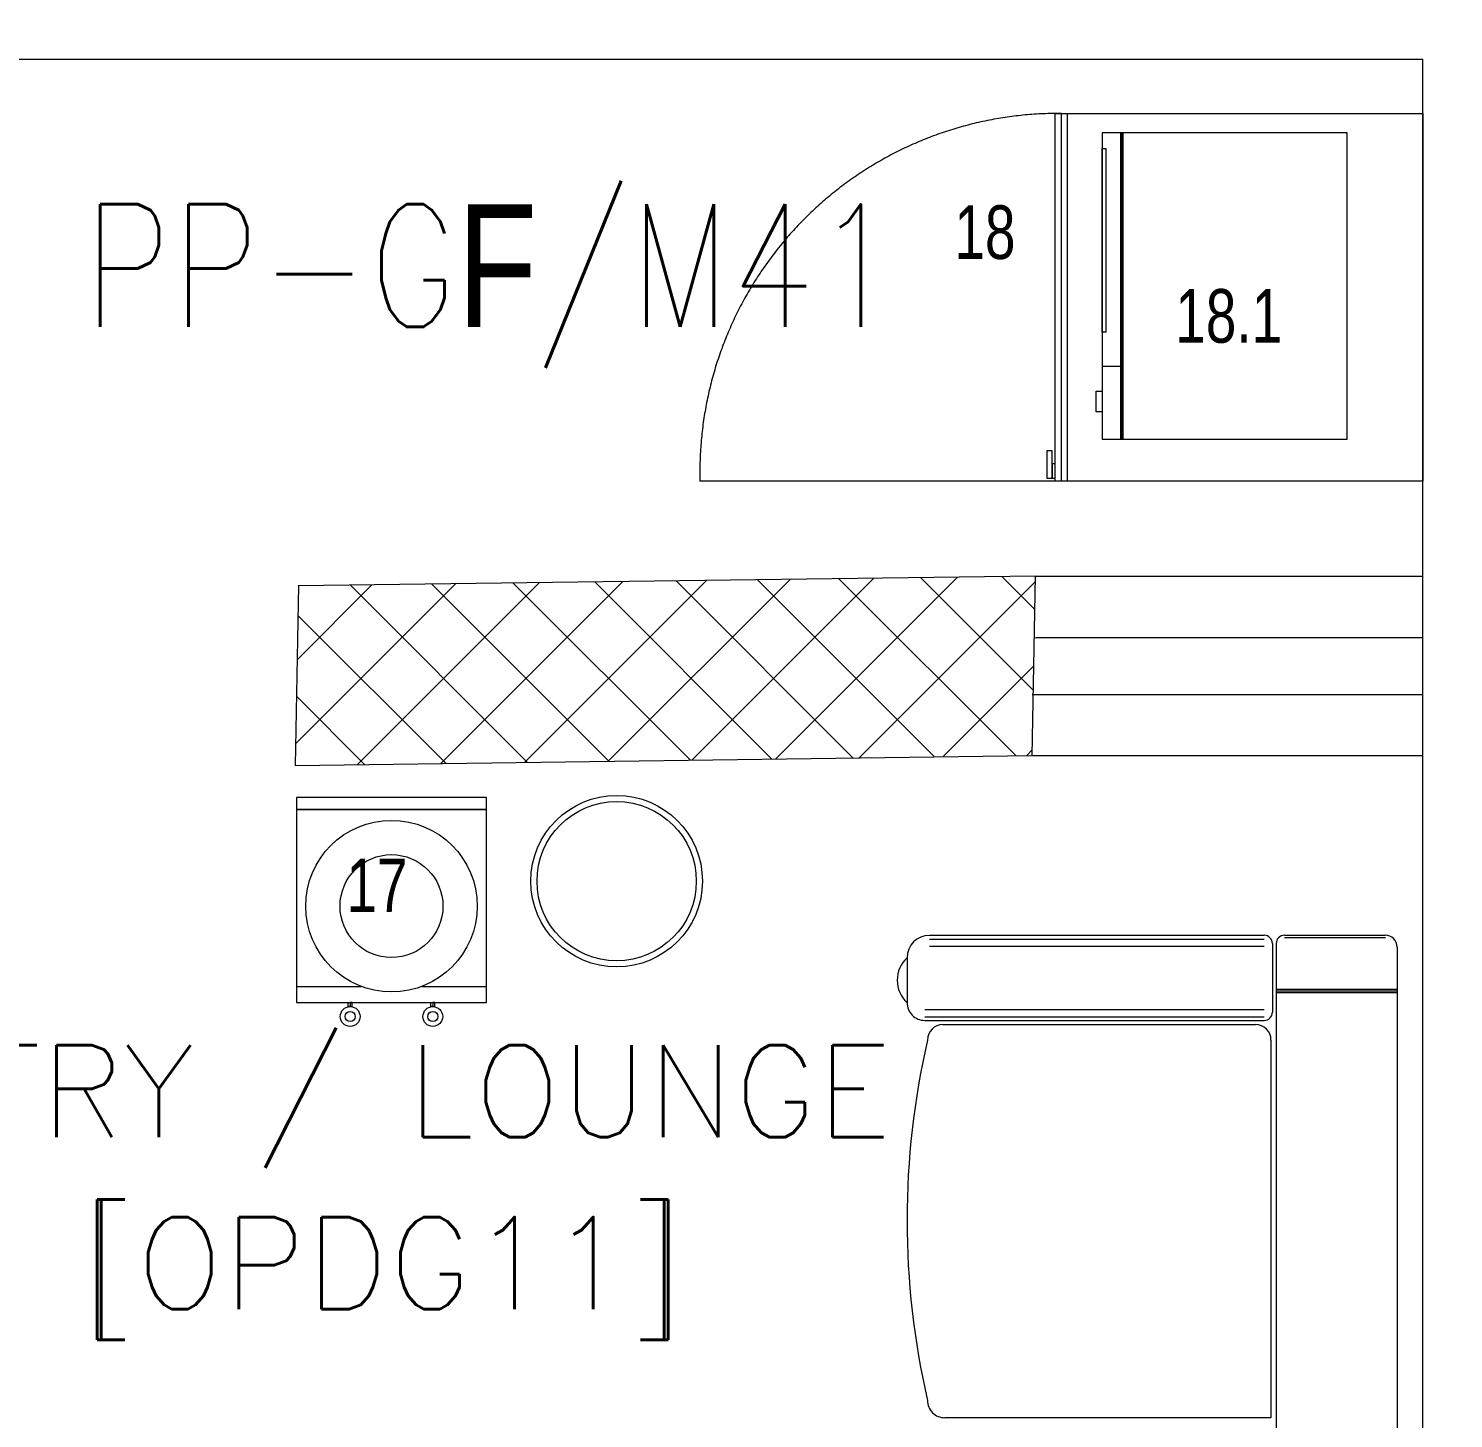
# Model space of a CAD drawing. Header units: inches. Extents: x -12418 to 242017, y -29325 to 19878.
# Drawn here: x 11822 to 14148, y -6966 to -4697 of the extents above; entities that cross this region are included whole.
import ezdxf
from ezdxf import colors
from ezdxf.entities.mleader import LeaderData, LeaderLine
from ezdxf.math import Vec2, Vec3

# ---------------------------------------------------------------- set-up
doc = ezdxf.new("R2010")
doc.units = ezdxf.units.IN
doc.header["$LTSCALE"] = 25
doc.header["$MEASUREMENT"] = 0
doc.linetypes.add('00-Ground Floor$0$DASHED', pattern=[0.75, 0.5, -0.25])
doc.linetypes.add('DASHDOT', pattern=[25.4, 12.7, -6.35, 0, -6.35])
doc.layers.get('0').update_dxf_attribs({"color": 8})
for name, color, linetype, lineweight in [('00-Ground Floor$0$72_EGR_BASE_TEXT', 252, 'Continuous', 5), ('00-Ground Floor$0$72_EGR_EQP_TAG', 142, 'Continuous', 5), ('00-Ground Floor$0$C-HYDR-CTCH', 251, 'Continuous', 5), ('00-Ground Floor$0$Hatch', 254, 'Continuous', 5), ('00-Ground Floor$0$LOADING', 253, 'Continuous', 5), ('00-Ground Floor$0$Walls', 251, 'Continuous', 5), ('E-LITE-CIRC', 6, 'Continuous', 25), ('E-LITE-CLNG-CNDT', 6, 'DASHDOT', 35)]:
    doc.layers.add(name, color=color, linetype=linetype, lineweight=lineweight)
doc.styles.add('00-Ground Floor$0$SIMPLEX', font='SIMPLEX.shx', dxfattribs={"height": 150})
doc.styles.add('00-Ground Floor$0$X3G_ENTITY_257CFD', font='swisscl.ttf', dxfattribs={"height": 200})
doc.styles.add('DC_Simplex', font='SIMPLEX.shx', dxfattribs={"width": 0.7})

# ---------------------------------------------------------------- blocks, each defined once
blk = doc.blocks.new('00-Ground Floor$0$ME19011A-P')
for p, q in [((-0.425, 0), (0.425, 0)), ((-0.425, 0), (-0.425, -0.015)), ((0.425, 0), (0.425, -0.015)), ((-0.425, -0.015), (0.425, -0.015)), ((-0.3675, -0.0198), (-0.2325, -0.0198)), ((-0.3675, -0.0198), (-0.3675, -0.0399)), ((-0.36, -0.015), (-0.36, -0.0198)), ((-0.24, -0.015), (-0.24, -0.0198)), ((-0.2325, -0.0198), (-0.2325, -0.0399)), ((-0.15, -0.015), (-0.15, -0.04)), ((0, -0.015), (0, -0.04)), ((0.1, -0.015), (0.1, -0.045)), ((0.2, -0.045), (0.2, -0.015)), ((0.2818, -0.015), (0.2484, -0.015)), ((0.2484, -0.0243), (0.2484, -0.015)), ((0.2818, -0.0243), (0.2818, -0.015)), ((0.3211, -0.015), (0.2877, -0.015)), ((0.2877, -0.015), (0.2877, -0.0531)), ((0.3211, -0.0531), (0.3211, -0.015)), ((0.3623, -0.015), (0.3289, -0.015)), ((0.3289, -0.015), (0.3289, -0.0531)), ((0.3623, -0.0531), (0.3623, -0.015)), ((0.3682, -0.0243), (0.3682, -0.015)), ((0.3682, -0.015), (0.4016, -0.015)), ((0.4016, -0.0243), (0.4016, -0.015)), ((-0.3675, -0.0399), (-0.2325, -0.0399)), ((-0.15, -0.025), (0, -0.025)), ((-0.15, -0.04), (-0.1187, -0.04)), ((-0.0887, -0.04), (-0.0637, -0.04)), ((-0.0606, -0.0371), (-0.0787, -0.0432)), ((-0.0787, -0.0432), (-0.077, -0.0497)), ((-0.0582, -0.046), (-0.077, -0.0497)), ((-0.0402, -0.0312), (-0.0496, -0.0337)), ((-0.047, -0.0434), (-0.0376, -0.0409)), ((-0.0376, -0.0409), (-0.0402, -0.0312)), ((-0.0379, -0.04), (0, -0.04)), ((0.1, -0.035), (0.2, -0.035)), ((0.1, -0.045), (0.2, -0.045)), ((0.2818, -0.0243), (0.2484, -0.0243)), ((0.3211, -0.0243), (0.2877, -0.0243)), ((0.3623, -0.0243), (0.3289, -0.0243)), ((0.3682, -0.0243), (0.4016, -0.0243)), ((0.2877, -0.0531), (0.3211, -0.0531)), ((0.3289, -0.0531), (0.3623, -0.0531))]:
    blk.add_line(p, q)
blk.add_lwpolyline([(-0.1187, -0.0482), (-0.0887, -0.0482), (-0.0887, -0.0382), (-0.1187, -0.0382)], close=True)
at = {"color": 8, "const_width": 0.000601}
for points in [[(0.3044, -0.0531, -0.184574), (0.2977, -0.0636, -1.44364), (0.2961, -0.0581, -0.837915), (0.2969, -0.0664, -0.30536), (0.2839, -0.062, -1.584726), (0.2894, -0.0609, -0.253153), (0.2827, -0.0684, -0.874198), (0.2775, -0.0585, -0.915253), (0.2791, -0.0658, -0.223821), (0.2683, -0.0644, -1.703343), (0.272, -0.0597, -0.588962), (0.2621, -0.068, -0.717795), (0.2625, -0.0581, -0.983104), (0.2645, -0.0644, -0.326362), (0.2534, -0.0609, -0.758716), (0.2609, -0.0514, -0.906186), (0.2593, -0.0565, -0.189488), (0.2526, -0.0522, -0.7948), (0.2613, -0.0423, -1.223996), (0.2574, -0.047, -0.072149), (0.2534, -0.0403, -0.645886), (0.2609, -0.0324, -1.366917), (0.2574, -0.0371, -0.078415), (0.2542, -0.0308, -0.723006), (0.2613, -0.0256, -1.105484), (0.2582, -0.0292, -0.221197), (0.2566, -0.0243, -0.221197)], [(0.3456, -0.0531, 0.184574), (0.3523, -0.0636, 1.44364), (0.3539, -0.0581, 0.837915), (0.3531, -0.0664, 0.30536), (0.3661, -0.062, 1.584726), (0.3606, -0.0609, 0.253153), (0.3673, -0.0684, 0.874198), (0.3725, -0.0585, 0.915253), (0.3709, -0.0658, 0.223821), (0.3817, -0.0644, 1.703343), (0.378, -0.0597, 0.588962), (0.3879, -0.068, 0.717795), (0.3875, -0.0581, 0.983104), (0.3855, -0.0644, 0.326362), (0.3966, -0.0609, 0.758716), (0.3891, -0.0514, 0.906186), (0.3907, -0.0565, 0.189488), (0.3974, -0.0522, 0.7948), (0.3887, -0.0423, 1.223996), (0.3926, -0.047, 0.072149), (0.3966, -0.0403, 0.645886), (0.3891, -0.0324, 1.366917), (0.3926, -0.0371, 0.078415), (0.3958, -0.0308, 0.723006), (0.3887, -0.0256, 1.105484), (0.3918, -0.0292, 0.221197), (0.3934, -0.0243, 0.221197)]]:
    blk.add_lwpolyline(points, format="xyb", dxfattribs=at)
blk.add_circle((-0.0537, -0.04), 0.0075)
for centre, radius, start, end in [((-0.1037, -0.04), 0.01, 10.4593, 169.5407), ((-0.1037, -0.04), 0.0075, 14.0075, 165.9925), ((-0.0537, -0.04), 0.01, 45, 180)]:
    blk.add_arc(centre, radius, start, end)
blk = doc.blocks.new('00-Ground Floor$0$M.44.57.64')
at = {"layer": '00-Ground Floor$0$LOADING', "xscale": 1000.000000000002, "yscale": 1000.000000000002, "zscale": 1000.000000000002, "rotation": 225.9999036123427}
blk.add_blockref('00-Ground Floor$0$ME19011A-P', (-80806.9, 16720.7), dxfattribs=at)
blk = doc.blocks.new('00-Ground Floor$0$WATER DISPENSER1')
at = {"layer": '00-Ground Floor$0$LOADING'}
for p, q in [((39.296, -0.3448), (39.1904, -0.3448)), ((39.5004, -0.3448), (39.3949, -0.3448))]:
    blk.add_line(p, q, dxfattribs=at)
blk.add_lwpolyline([(39.5004, -0.6333), (39.5004, -0.3183), (39.1904, -0.3183), (39.1904, -0.6333), (39.5004, -0.6333)], dxfattribs=at)
for points in [[(39.2749, -0.3183), (39.278, -0.3183), (39.278, -0.3118), (39.2749, -0.3118)], [(39.281, -0.3183), (39.278, -0.3183), (39.278, -0.3118), (39.281, -0.3118)], [(39.4098, -0.3183), (39.4129, -0.3183), (39.4129, -0.3118), (39.4098, -0.3118)], [(39.416, -0.3183), (39.4129, -0.3183), (39.4129, -0.3118), (39.416, -0.3118)], [(39.5004, -0.6333), (39.1904, -0.6333), (39.1904, -0.6529), (39.5004, -0.6529)]]:
    blk.add_lwpolyline(points, close=True, dxfattribs=at)
for centre, radius in [((39.278, -0.2956), 0.0161), ((39.278, -0.2956), 0.00834), ((39.4129, -0.2956), 0.0161), ((39.4129, -0.2956), 0.00834), ((39.3454, -0.4758), 0.14), ((39.3454, -0.4758), 0.084)]:
    blk.add_circle(centre, radius, dxfattribs=at)
blk = doc.blocks.new('00-Ground Floor$0$MICROWAVE')
at = {"layer": '00-Ground Floor$0$LOADING'}
for p, q in [((35.6435, -3.5463), (35.6435, -3.9463)), ((36.1435, -3.5463), (35.6435, -3.5463)), ((35.6883, -3.5368), (35.7218, -3.5368)), ((35.6883, -3.5463), (35.6883, -3.5368)), ((35.7218, -3.5463), (35.6883, -3.5463)), ((35.7218, -3.5368), (35.7218, -3.5463)), ((35.7624, -3.5463), (35.7624, -3.5771)), ((35.818, -3.5463), (36.1181, -3.5463)), ((35.818, -3.5523), (35.818, -3.5463)), ((36.1181, -3.5523), (35.818, -3.5523)), ((36.1181, -3.5463), (36.1181, -3.5523)), ((36.1435, -3.9463), (36.1435, -3.5463)), ((35.6435, -3.5771), (36.1435, -3.5771)), ((35.6435, -3.5783), (36.1435, -3.5783)), ((35.6435, -3.5796), (36.1435, -3.5796)), ((35.6435, -3.5808), (36.1435, -3.5808)), ((35.6435, -3.9463), (36.1435, -3.9463))]:
    blk.add_line(p, q, dxfattribs=at)
blk = doc.blocks.new('00-Ground Floor$0$UNDER COUNTER FRIDGE')
at = {"layer": '00-Ground Floor$0$LOADING', "ltscale": 10}
blk.add_line((35.575, -3.49), (35.575, -2.89), dxfattribs=at)
at = {"layer": '00-Ground Floor$0$LOADING'}
for p, q in [((35.575, -3.47), (36.175, -3.47)), ((35.575, -4.07), (35.575, -3.47)), ((35.575, -3.48), (36.175, -3.48)), ((36.175, -3.47), (36.175, -4.07)), ((35.575, -3.49), (36.175, -3.49)), ((36.175, -4.07), (35.575, -4.07))]:
    blk.add_line(p, q, dxfattribs=at)
for points in [[(35.58, -3.4648), (35.6243, -3.4648), (35.6243, -3.4564), (35.58, -3.4564)], [(35.58, -3.47), (35.6031, -3.47), (35.6031, -3.4648), (35.58, -3.4648)]]:
    blk.add_lwpolyline(points, close=True, dxfattribs=at)
at = {"layer": '00-Ground Floor$0$LOADING', "linetype": '00-Ground Floor$0$DASHED', "ltscale": 10}
blk.add_arc((35.5899, -3.475), 0.5852, 359.5104, 91.4525, dxfattribs=at)
blk = doc.blocks.new('00-Ground Floor$0$WM00001-P')
at = {"layer": '00-Ground Floor$0$LOADING'}
for radius in [0.14, 0.13]:
    blk.add_circle((0, 0), radius, dxfattribs=at)
blk = doc.blocks.new('00-Ground Floor$0$GF21008-P')
at = {"layer": '00-Ground Floor$0$LOADING'}
for p, q in [((-0.7709, 0), (0.7906, 0)), ((-0.7019, -0.1974), (-0.7019, 0)), ((-0.6994, -0.1974), (-0.6994, 0)), ((-0.6968, -0.1974), (-0.6968, 0)), ((-0.79, -0.1841), (-0.79, -0.0191)), ((-0.7866, -0.1841), (-0.7866, -0.0191)), ((-0.7767, -0.1974), (0.7964, -0.1974)), ((-0.7767, -0.2037), (-0.6644, -0.2037)), ((-0.6191, -0.2059), (-0.0026, -0.2059)), ((-0.0026, -0.2059), (-0.0026, -0.7385)), ((-0.79, -0.7634), (-0.79, -0.217)), ((-0.784, -0.7634), (-0.784, -0.217)), ((-0.7722, -0.7634), (-0.7722, -0.217)), ((-0.6689, -0.7712), (-0.6689, -0.217)), ((-0.6571, -0.7712), (-0.6571, -0.217)), ((-0.6512, -0.7712), (-0.6512, -0.217)), ((-0.6444, -0.7413), (-0.6444, -0.2312)), ((-0.7533, -0.8), (-0.68, -0.8))]:
    blk.add_line(p, q, dxfattribs=at)
for centre, radius, start, end in [((-0.7709, -0.0191), 0.0191, 90, 180), ((-0.7767, -0.1841), 0.0133, 180, 270), ((-0.7767, -0.217), 0.0133, 90, 180), ((-0.6644, -0.217), 0.0133, 0, 90), ((-0.6191, -0.2312), 0.0253, 90, 180), ((-0.6191, -0.7413), 0.0253, 180, 270), ((-0.0307, -0.7385), 0.0281, 270, 0), ((-0.7533, -0.7634), 0.0366, 180, 270), ((-0.3249, 0.51), 1.31, 257.0217, 282.9783), ((-0.68, -0.7712), 0.0288, 270, 0), ((-0.7167, -0.7662), 0.0499, 222.6462, 317.3538)]:
    blk.add_arc(centre, radius, start, end, dxfattribs=at)
blk = doc.blocks.new('00-Ground Floor')
at = {"layer": '00-Ground Floor$0$Hatch'}
h = blk.add_hatch(dxfattribs=at)
h.set_pattern_fill('ANSI37', color=256, scale=30)
h.set_pattern_definition([(45, (-1981.42, -13099.68), (-67.35192, 67.35192), []), (135, (-1981.42, -13099.68), (-67.35192, -67.35192), [])])
h.paths.add_polyline_path([(48971.2, 8818.2), (48367.3, 8810.1), (48371.2, 8521.7), (48975.1, 8529.8)])
h.paths.add_polyline_path([(41810.5, 8810.5), (41227, 8805), (41207, 8513.7), (41790.5, 8519.1)])
h.paths.add_polyline_path([(27433.5, 8803.1), (26834.4, 8799), (26828.7, 8506), (27427.8, 8510)])
h.paths.add_polyline_path([(34618.7, 8805.3), (34017.5, 8797.8), (34009.3, 8512.1), (34610.5, 8519.6)])
h.paths.add_polyline_path([(20214.3, 8812.4), (19607.8, 8790.5), (19622.4, 8498), (20228.8, 8519.8)])
h.paths.add_polyline_path([(13477.7, 8802), (12255.7, 8825.9), (12249.3, 8529.8), (13471.3, 8505.8)])
h.paths.add_polyline_path([(13491.8, 1601.9), (12276.8, 1586.2), (12263.3, 1293.7), (13478.3, 1309.4)])
h.paths.add_polyline_path([(13465.7, -5591.3), (12262.6, -5607.3), (12256.9, -5900.3), (13460, -5884.3)])
h.paths.add_polyline_path([(13484.2, -12790), (12287.5, -12801.4), (12290.4, -13095.9), (13487, -13084.4)])
h.paths.add_polyline_path([(5849.2, -12787.9), (5245.6, -12791.6), (5256.3, -13077.1), (5859.8, -13073.4)])
h.paths.add_polyline_path([(5833.8, -5589.9), (5236.9, -5588.3), (5236.8, -5889.5), (5833.6, -5891)])
h.paths.add_polyline_path([(5843.6, 1599.7), (5224.3, 1600.9), (5213.7, 1298), (5833, 1296.7)])
h.paths.add_polyline_path([(5820.3, 8779.1), (5219.7, 8793.5), (5216, 8503.9), (5816.7, 8489.4)])
h.paths.add_polyline_path([(-1378.8, 8777.2), (-1981.4, 8799.9), (-1979.5, 8511.6), (-1376.9, 8488.9)])
h.paths.add_polyline_path([(-1371.1, -5601.1), (-1973.1, -5608.1), (-1969.7, -5899.7), (-1367.7, -5892.7)])
h.paths.add_polyline_path([(-1353.5, -12795.7), (-1951.9, -12796.7), (-1947.1, -13097.4), (-1348.7, -13096.4)])
h.paths.add_polyline_path([(20233.2, -12782.5), (19627.5, -12795.4), (19633.2, -13096.6), (20238.9, -13083.7)])
h.paths.add_polyline_path([(20226.6, -5590), (19632.3, -5607.6), (19634.4, -5904.1), (20228.7, -5886.6)])
h.paths.add_polyline_path([(20217.9, 1618), (19619, 1610.4), (19623, 1310.2), (20221.9, 1317.9)])
h.paths.add_polyline_path([(27418.3, 1602.8), (26816.3, 1607.5), (26820.6, 1315.3), (27422.5, 1310.7)])
h.paths.add_polyline_path([(27422, -5579.9), (26818.1, -5597.5), (26831.6, -5897.5), (27431.7, -5876.5)])
h.paths.add_polyline_path([(27438.1, -12795.9), (26834.3, -12789.3), (26831.9, -13075), (27435.7, -13081.6)])
h.paths.add_polyline_path([(34636.6, -12785.4), (34039.3, -12800), (34048.3, -13099.7), (34645.6, -13085.1)])
h.paths.add_polyline_path([(34629.3, -5597.1), (34028, -5595.2), (34029.2, -5892.4), (34630.4, -5894.3)])
h.paths.add_polyline_path([(34592.8, 1606.7), (34012, 1611.4), (34031.7, 1321.6), (34612.5, 1316.9)])
h.paths.add_polyline_path([(41796.2, 1606), (41198.6, 1619.8), (41200.6, 1327.8), (41798.2, 1314.1)])
h.paths.add_polyline_path([(41797.2, -5592.6), (41228.8, -5600.2), (41230.6, -5894.3), (41799, -5886.7)])
h.paths.add_polyline_path([(41834.3, -12789.7), (41229, -12792.4), (41230.4, -13096.9), (41835.6, -13094.3)])
h.paths.add_polyline_path([(49008.5, -12790.2), (48420.5, -12774.1), (48407.3, -13081.4), (48995.3, -13097.4)])
h.paths.add_polyline_path([(48992.7, -5590.8), (48389.5, -5589.7), (48387.5, -5886.2), (48990.7, -5887.3)])
at = {"layer": '00-Ground Floor$0$C-HYDR-CTCH', "elevation": 301952, "flags": 128}
blk.add_lwpolyline([(12262.6, -5606.4), (12256.9, -5900.3), (13460, -5884.3), (13465.7, -5591.3), (12262.1, -5607.3)], dxfattribs=at)
at = {"layer": '00-Ground Floor$0$Walls'}
for p, q in [((10497.9, -4747.4, 0), (14097.9, -4747.4, 0)), ((14097.9, -8477.4, 0), (14097.9, -4747.4, 0)), ((13465.7, -5591.3, 301952), (14097.9, -5591.3, 0)), ((13465.7, -5691.3, 301952), (14097.9, -5691.3, 0)), ((13460, -5784.3, 301952), (14097.9, -5784.3, -2726.8)), ((13460, -5884.3, 301952), (14097.9, -5884.3, -2726.8))]:
    blk.add_line(p, q, dxfattribs=at)
at = {"layer": '00-Ground Floor$0$LOADING', "xscale": 1000, "yscale": 1000, "zscale": 1000}
for name, p, rotation in [('00-Ground Floor$0$UNDER COUNTER FRIDGE', (10027.9, -41011.2, 0), 89.99999999999999), ('00-Ground Floor$0$MICROWAVE', (10027.9, -41011.2, 0), 89.99999999999999), ('00-Ground Floor$0$WATER DISPENSER1', (51759.8, -6605.7, 0), 179.9999999999999), ('00-Ground Floor$0$GF21008-P', (14055.9, -6967.6), 269.9999999999998)]:
    blk.add_blockref(name, p, dxfattribs=dict(at, rotation=rotation))
at = {"layer": '00-Ground Floor$0$LOADING', "xscale": -1, "rotation": 315.9999036123427}
blk.add_blockref('00-Ground Floor$0$M.44.57.64', (-55544.8, 37734, 0), dxfattribs=at)
at = {"layer": '00-Ground Floor$0$LOADING', "extrusion": (2.24821e-18, -2.24019e-05, -1), "xscale": -1000, "yscale": 1000, "zscale": 1000, "rotation": 90}
blk.add_blockref('00-Ground Floor$0$WM00001-P', (-12781.9, -6089.2, 0.1), dxfattribs=at)
at = {"layer": '00-Ground Floor$0$72_EGR_BASE_TEXT', "char_height": 150, "attachment_point": 2, "style": '00-Ground Floor$0$SIMPLEX'}
for s, insert in [('PANTRY / LOUNGE', (12288.7, -6356.9)), ('[OPDG11]', (12399.9, -6637.6, 0))]:
    blk.add_mtext(s, dxfattribs=dict(at, insert=insert))
at = {"layer": '00-Ground Floor$0$72_EGR_EQP_TAG', "char_height": 87.47, "attachment_point": 2, "style": '00-Ground Floor$0$X3G_ENTITY_257CFD'}
for s, insert in [('18', (13383.1, -4986.1, 0)), ('18.1', (13781, -5122.8, 0)), ('17', (12390.7, -6052.2, 0))]:
    blk.add_mtext(s, dxfattribs=dict(at, insert=insert))
blk = doc.blocks.new('ARR0W')
at = {"color": 45}
blk.add_ellipse((0, 0), major_axis=(0.4, 0), ratio=0.4, dxfattribs=at)
at = {"color": 45, "ltscale": 0.5}
blk.add_solid([(-1.4, 0.167), (-0.4, 0), (-1.4, -0.167)], dxfattribs=at)

msp = doc.modelspace()

# ---------------------------------------------------------------- block references
at = {"layer": 'E-LITE-CLNG-CNDT'}
msp.add_blockref('00-Ground Floor', (0, 0), dxfattribs=at)

# ---------------------------------------------------------------- leaders
at = {"layer": 'E-LITE-CIRC'}
ml = msp.add_multileader_mtext('Standard', dxfattribs=at)
ml.set_content('{\\Fdc_el_romans|c0;\\W0.8;TO\\Fromans|c0; \\Fsimplex|c0;PP-G\\Fdc_el_romans|c0;F\\Fsimplex|c0;/M41}', color=256, style='DC_Simplex')
ml.set_leader_properties()
ml.set_arrow_properties(name='ARR0W')
ml.build(insert=Vec2(0, 0))
ml.multileader.update_dxf_attribs({"dogleg_length": 200, "arrow_head_size": 140, "scale": 100})
ctx = ml.context
ctx.base_point, ctx.scale, ctx.char_height, ctx.arrow_head_size, ctx.landing_gap_size, ctx.plane_origin, ctx.plane_x_axis, ctx.plane_y_axis = Vec3(11364.5, -5117.7), 100, 200, 140, 140, Vec3(18983.9, -12976.4), Vec3(1, 0.000001, 0), Vec3(-0.000001, 1, 0)
notes = []
notes.append((ctx, [(0, (1, 1, 0), (11255.7, -5117.7), (1, 0.000001, 0), 108.8, [(0, [(10253.3, -6661.5)], 0, [])])]))
ctx.mtext.insert, ctx.mtext.text_direction, ctx.mtext.rotation, ctx.mtext.flow_direction = Vec3(11504.5, -4984.4), Vec3(1, 0.000001, 0), 0.000001, 5
for ctx, leaders in notes:
    for number, flags, end, landing, length, lines in leaders:
        leader = LeaderData()
        leader.index, (leader.has_last_leader_line, leader.has_dogleg_vector, leader.attachment_direction) = number, flags
        leader.last_leader_point, leader.dogleg_vector, leader.dogleg_length = Vec3(end), Vec3(landing), length
        for number, points, colour, breaks in lines:
            line = LeaderLine()
            line.index, line.vertices, line.color, line.breaks = number, Vec3.list(points), colors.encode_raw_color(colour), breaks
            leader.lines.append(line)
        ctx.leaders.append(leader)

doc.saveas('drawing.dxf')
